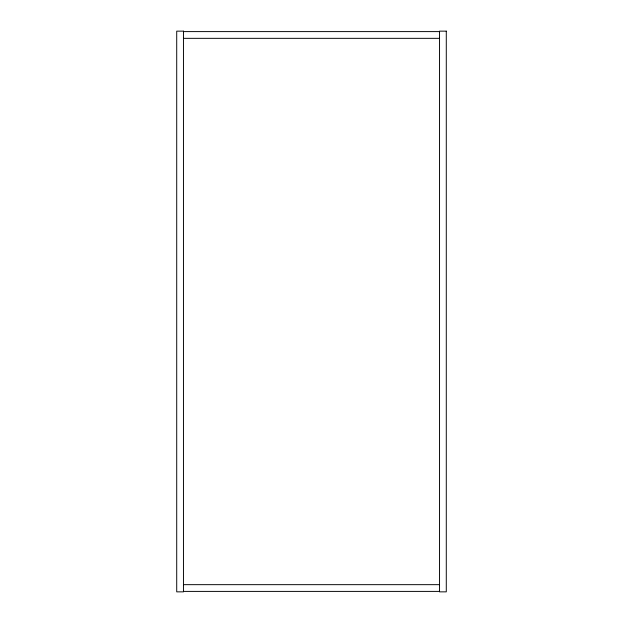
<?xml version="1.0" encoding="UTF-8"?>
<svg xmlns="http://www.w3.org/2000/svg" width="623" height="623" viewBox="0 0 623 623"><rect width="100%" height="100%" fill="white"/><g stroke="black" fill="none" stroke-linecap="round" stroke-linejoin="round"><path stroke-width="0.93" d="M183.458 31.602L439.542 31.602M183.458 38.338L439.542 38.338M183.458 584.662L439.542 584.662M183.458 591.398L439.542 591.398M183.458 31.15L176.714 31.15L176.714 591.85L183.458 591.85L183.458 31.15M446.286 31.15L439.542 31.15L439.542 591.85L446.286 591.85L446.286 31.15"/></g></svg>
